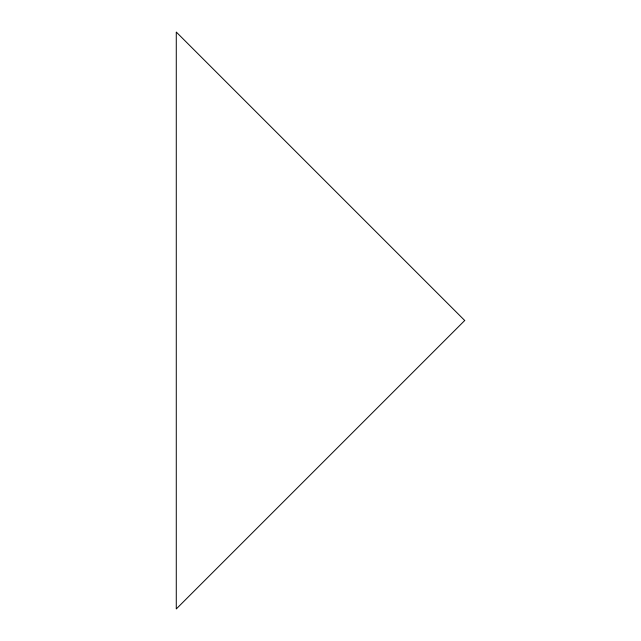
<?xml version="1.0" encoding="UTF-8"?>
<svg xmlns="http://www.w3.org/2000/svg" width="641" height="641" viewBox="0 0 641 641"><rect width="100%" height="100%" fill="white"/><g stroke="black" fill="none" stroke-linecap="round" stroke-linejoin="round"><path stroke-width="0.96" d="M464.725 320.5L176.275 608.95L176.275 32.05L464.725 320.5"/></g></svg>
